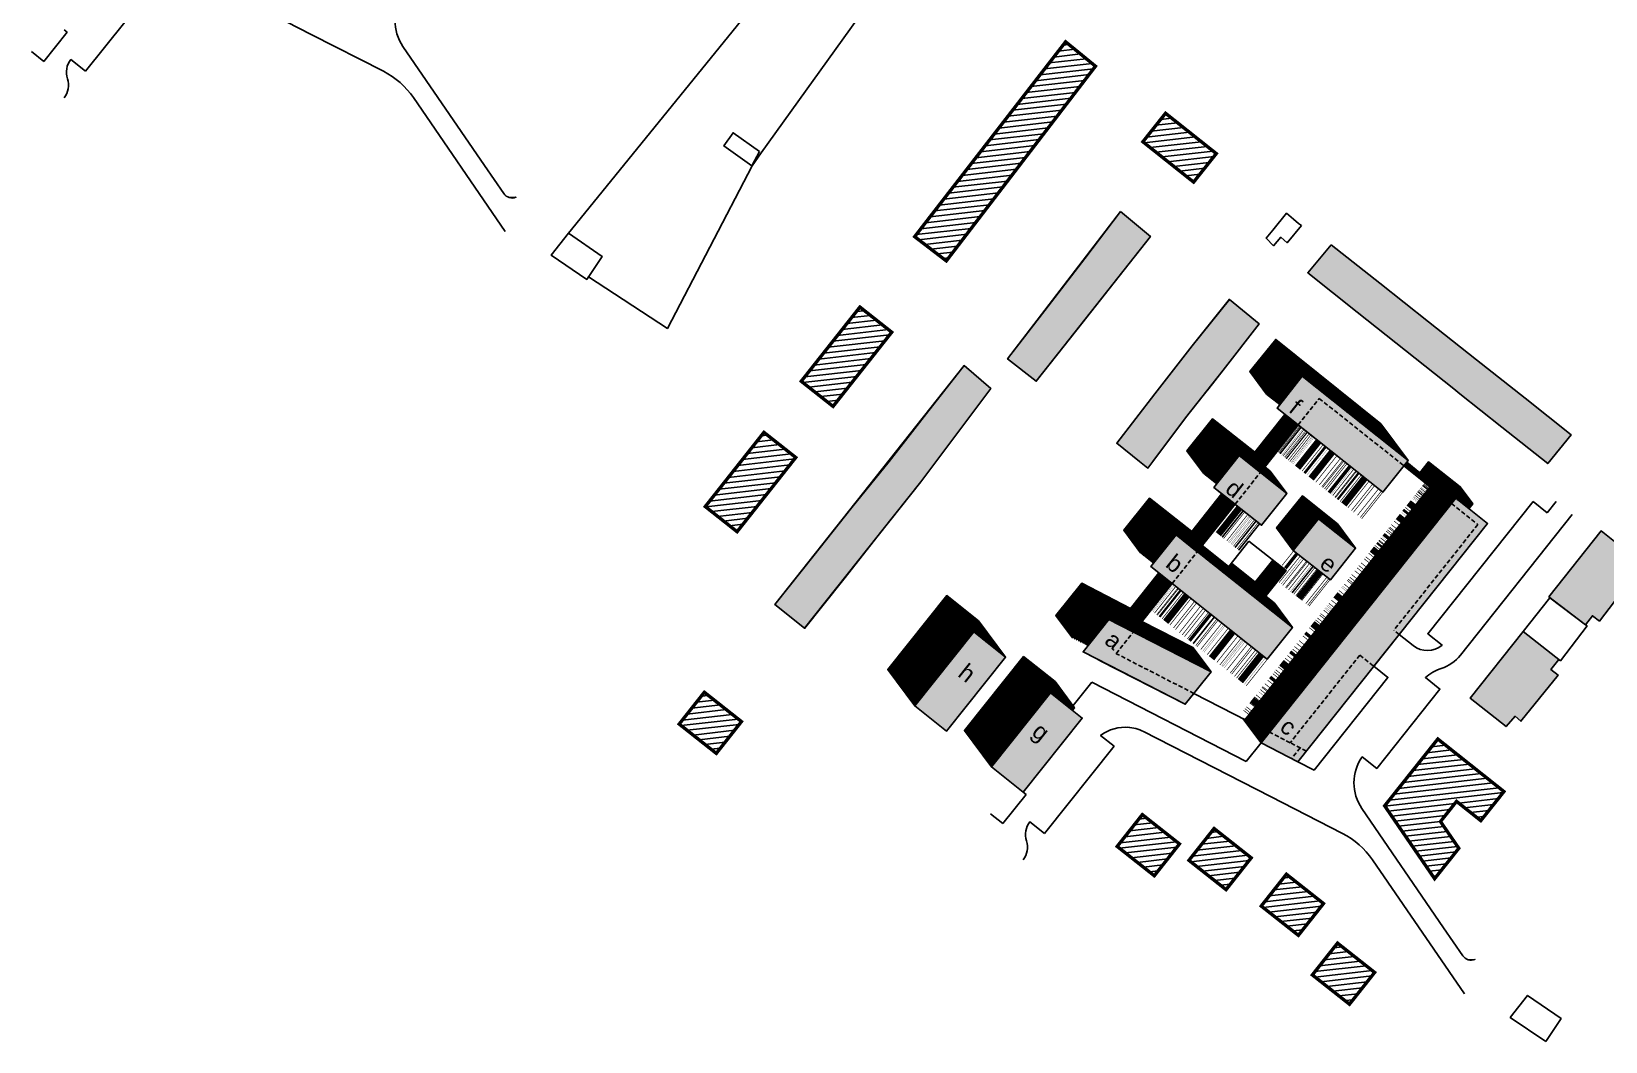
# Model space of a CAD drawing. Header units: metres. Extents: x -664657 to -643449, y -1076720 to -1062383.
# Drawn here: x -662427.5 to -661961.7, y -1067645.9 to -1067346.8 of the extents above; entities that cross this region are included whole.
import ezdxf

# ---------------------------------------------------------------- set-up
doc = ezdxf.new("R2010")
doc.units = ezdxf.units.M
doc.header["$LTSCALE"] = 0.1
doc.linetypes.add('DASHED', pattern=[19.05, 12.7, -6.35])
doc.layers.get('0').update_dxf_attribs({"color": 8, "lineweight": 9})
for name, color, linetype in [('AA_THER_katastr', 7, 'Continuous'), ('AA_THER_popis', 6, 'Continuous'), ('AA_THER_srafy', 52, 'Continuous'), ('AA_THER_SRAFY KATASTR', 14, 'Continuous'), ('AA_THER_ZELEŇ', 53, 'Continuous'), ('AA_THER_čárkovaná', 5, 'DASHED'), ('Vlastníci', 20, 'Continuous')]:
    doc.layers.add(name, color=color, linetype=linetype)
doc.layers.add('FLOATING-WINDOWS', color=2, linetype='Continuous', plot=False)
doc.styles.get("Standard").update_dxf_attribs({"font": 'arial.ttf', "width": 0.8})
pattern_1 = [(6.5127, (-662069.6831, -1067472.739), (-0.180059, 1.577256), [])]
pattern_2 = [(126.512676, (-656030.25998, -1069498.58042), (-0.255182765, -0.188912696), [])]

msp = doc.modelspace()

# ---------------------------------------------------------------- hatches: boundary and pattern name
at = {"layer": 'AA_THER_srafy', "linetype": 'ByBlock', "lineweight": 9}
h = msp.add_hatch(dxfattribs=at)
h.set_pattern_fill('ANSI31', color=250, scale=0.1, angle=120, style=0)
h.set_pattern_definition(pattern_2)
h.paths.add_polyline_path([(-662051.404, -1067448.945), (-662020.094, -1067473.839), (-662028.117, -1067463.04), (-662059.269, -1067438.035), (-662066.895, -1067447.54), (-662061.958, -1067454.185), (-662058.044, -1067457.297)])
h.paths.add_polyline_path([(-662000.932, -1067486.695), (-662004.635, -1067481.711), (-662014.028, -1067474.243), (-662016.597, -1067477.475), (-662020.511, -1067474.363), (-662021.339, -1067475.405), (-662013.51, -1067481.629), (-662007.25, -1067486.607), (-662006.005, -1067485.041), (-662002.091, -1067488.153)])
h.paths.add_polyline_path([(-662007.25, -1067486.607), (-662013.51, -1067481.629), (-662068.342, -1067550.593), (-662067.739, -1067550.903), (-662061.081, -1067554.312)])
h.paths.add_polyline_path([(-662061.081, -1067554.312), (-662067.739, -1067550.903), (-662069.009, -1067550.252), (-662063.62, -1067557.506)])
h.paths.add_polyline_path([(-662108.66, -1067520.958), (-662101.397, -1067524.678), (-662089.951, -1067510.282), (-662093.865, -1067507.17), (-662102.197, -1067517.65), (-662116.673, -1067510.236), (-662124.3, -1067519.74), (-662119.363, -1067526.386), (-662114.823, -1067528.71)])
h.paths.add_polyline_path([(-662088.745, -1067495.91), (-662082.483, -1067500.889), (-662075.015, -1067491.496), (-662071.281, -1067486.799), (-662075.194, -1067483.688), (-662084.128, -1067494.924), (-662096.609, -1067485), (-662104.235, -1067494.505), (-662099.298, -1067501.15), (-662095.385, -1067504.261)])
h.paths.add_polyline_path([(-662070.074, -1067472.428), (-662063.813, -1067477.406), (-662052.61, -1067463.317), (-662056.524, -1067460.205), (-662065.457, -1067471.441), (-662077.939, -1067461.518), (-662085.565, -1067471.022), (-662080.628, -1067477.667), (-662076.714, -1067480.779)])
h.paths.add_polyline_path([(-662060.922, -1067476.985), (-662062.487, -1067475.74), (-662063.813, -1067477.406), (-662055.985, -1067483.63)])
h.paths.add_polyline_path([(-662041.001, -1067492.586), (-662051.371, -1067484.341), (-662058.997, -1067493.846), (-662054.06, -1067500.491), (-662046.592, -1067491.098), (-662035.634, -1067499.811)], flags=17)
h.paths.add_polyline_path([(-662073.215, -1067505.3), (-662081.042, -1067499.077), (-662082.483, -1067500.889), (-662074.655, -1067507.112)])
h.paths.add_polyline_path([(-662056.197, -1067506.457), (-662060.111, -1067503.345), (-662065.311, -1067509.885), (-662072.387, -1067504.259), (-662074.655, -1067507.112), (-662063.666, -1067515.85)])
h.paths.add_polyline_path([(-662059.672, -1067516.068), (-662062.225, -1067514.038), (-662063.666, -1067515.85), (-662054.304, -1067523.293)], flags=17)
h.paths.add_polyline_path([(-662078.397, -1067536.456), (-662083.765, -1067529.231), (-662098.868, -1067521.497), (-662101.397, -1067524.678)])
at = {"layer": 'AA_THER_srafy', "lineweight": 9}
h = msp.add_hatch(color=254, dxfattribs=at)
h.dxf.hatch_style = 1
h.paths.add_polyline_path([(-662020.094, -1067473.839), (-662051.404, -1067448.945), (-662058.872, -1067458.338), (-662027.563, -1067483.232)])
h.paths.add_polyline_path([(-662046.592, -1067491.098), (-662054.06, -1067500.491), (-662043.102, -1067509.204), (-662035.634, -1067499.811)], flags=17)
h.paths.add_polyline_path([(-662077.543, -1067481.821), (-662063.453, -1067493.023), (-662055.985, -1067483.63), (-662070.074, -1067472.428)])
h.paths.add_polyline_path([(-662063.62, -1067557.506), (-662006.005, -1067485.041), (-661996.612, -1067492.509), (-662052.725, -1067563.085)])
h = msp.add_hatch(color=254, dxfattribs=at)
h.dxf.hatch_style = 1
h.paths.add_polyline_path([(-662104.223, -1067536.712), (-662086.015, -1067546.037), (-662078.397, -1067536.456), (-662108.66, -1067520.958), (-662116.277, -1067530.539), (-662105.477, -1067536.07)])
h.paths.add_polyline_path([(-662088.745, -1067495.91), (-662054.304, -1067523.293), (-662061.772, -1067532.686), (-662096.213, -1067505.303)])
at = {"layer": 'AA_THER_srafy', "linetype": 'ByBlock', "lineweight": 9}
h = msp.add_hatch(dxfattribs=at)
h.set_pattern_fill('ANSI31', color=250, scale=0.1, angle=120, style=0)
h.set_pattern_definition(pattern_2)
h.paths.add_polyline_path([(-662148.627, -1067524.629), (-662139.234, -1067532.097), (-662147.257, -1067521.298), (-662156.607, -1067513.864), (-662174.075, -1067535.747), (-662166.053, -1067546.546)])
at = {"layer": 'AA_THER_srafy', "lineweight": 9}
h = msp.add_hatch(color=254, dxfattribs=at)
h.dxf.hatch_style = 1
h.paths.add_polyline_path([(-662143.353, -1067564.593), (-662133.96, -1067572.062), (-662116.535, -1067550.145), (-662125.928, -1067542.677)])
h.paths.add_polyline_path([(-662139.234, -1067532.097), (-662148.627, -1067524.629), (-662166.053, -1067546.546), (-662156.66, -1067554.014)])
at = {"layer": 'AA_THER_srafy', "linetype": 'ByBlock', "lineweight": 9}
h = msp.add_hatch(dxfattribs=at)
h.set_pattern_fill('ANSI31', color=250, scale=0.1, angle=120, style=0)
h.set_pattern_definition(pattern_2)
h.paths.add_polyline_path([(-662125.928, -1067542.677), (-662119.446, -1067547.83), (-662118.83, -1067547.055), (-662124.557, -1067539.346), (-662133.907, -1067531.912), (-662151.376, -1067553.795), (-662143.353, -1067564.593)])
at = {"layer": 'AA_THER_SRAFY KATASTR', "linetype": 'DASHED'}
h = msp.add_hatch(dxfattribs=at)
h.set_pattern_fill('ANSI31', color=1, scale=0.5, style=0)
h.set_pattern_definition(pattern_1)
h.paths.add_polyline_path([(-662182.322, -1067428.441), (-662172.906, -1067435.881), (-662190.265, -1067457.85), (-662199.681, -1067450.411)])
h.paths.add_polyline_path([(-662121.445, -1067349.906), (-662112.611, -1067357.129), (-662156.746, -1067414.774), (-662166.115, -1067407.601)])
h.paths.add_polyline_path([(-662210.726, -1067465.54), (-662201.31, -1067472.98), (-662218.67, -1067494.95), (-662228.085, -1067487.51)])
h = msp.add_hatch(dxfattribs=at)
h.set_pattern_fill('ANSI31', color=1, scale=0.5, style=0)
h.set_pattern_definition([(6.512676, (-657783.132, -1070880.1407), (-0.18005906, 1.57725552), [])])
h.paths.add_polyline_path([(-662027.027, -1067576.119), (-662012.241, -1067597.693), (-662005.079, -1067588.685), (-662010.502, -1067580.773), (-662005.75, -1067574.796), (-661998.573, -1067580.502), (-661991.727, -1067571.892), (-662011.296, -1067556.333)])
h.paths.add_polyline_path([(-662076.857, -1067383.004), (-662091.873, -1067371.065), (-662098.579, -1067379.499), (-662083.563, -1067391.438)])
at = {"layer": 'AA_THER_SRAFY KATASTR'}
h = msp.add_hatch(color=252, dxfattribs=at)
h.paths.add_polyline_path([(-662105.173, -1067400.159), (-662096.361, -1067407.534), (-662130.111, -1067450.404), (-662138.611, -1067443.779)])
h.paths.add_polyline_path([(-662072.986, -1067426.159), (-662064.173, -1067433.387), (-662074.861, -1067447.137), (-662085.923, -1067461.284), (-662095.611, -1067474.146), (-662097.077, -1067476.096), (-662099.548, -1067474.146), (-662106.335, -1067468.75), (-662095.048, -1067454.159), (-662083.986, -1067439.909)])
h.paths.add_polyline_path([(-662151.486, -1067445.762), (-662143.611, -1067452.512), (-662164.298, -1067480.17), (-662198.736, -1067523.521), (-662207.486, -1067516.521)])
h.paths.add_polyline_path([(-662049.798, -1067418.284), (-661979.611, -1067474.159), (-661978.736, -1067474.784), (-661971.798, -1067466.284), (-661985.486, -1067455.409), (-661999.861, -1067444.034), (-662014.048, -1067432.784), (-662028.486, -1067421.409), (-662042.861, -1067410.034)])
h = msp.add_hatch(color=252, dxfattribs=at)
h.paths.add_polyline_path([(-662001.686, -1067544.247), (-661991.066, -1067552.671), (-661988.409, -1067549.605), (-661986.722, -1067551.066), (-661975.709, -1067537.398), (-661977.799, -1067535.713), (-661975.499, -1067532.779), (-661986.037, -1067524.518)])
h.paths.add_polyline_path([(-661978.47, -1067514.262), (-661978.121, -1067514.539), (-661967.555, -1067522.532), (-661965.516, -1067519.861), (-661963.478, -1067521.417), (-661953.023, -1067507.725), (-661955.119, -1067506.063), (-661952.639, -1067502.936), (-661962.98, -1067494.734)])
at = {"layer": 'AA_THER_SRAFY KATASTR', "linetype": 'DASHED'}
h = msp.add_hatch(dxfattribs=at)
h.set_pattern_fill('ANSI31', color=1, scale=0.5, style=0)
h.set_pattern_definition(pattern_1)
h.paths.add_polyline_path([(-662228.364, -1067542.493), (-662217.379, -1067551.173), (-662224.819, -1067560.588), (-662235.803, -1067551.908)])
h = msp.add_hatch(dxfattribs=at)
h.set_pattern_fill('ANSI31', color=1, scale=0.5, style=0)
h.set_pattern_definition(pattern_1)
h.paths.add_polyline_path([(-662056.108, -1067596.367), (-662045.124, -1067605.047), (-662052.563, -1067614.463), (-662063.548, -1067605.783)])
h.paths.add_polyline_path([(-662040.979, -1067616.763), (-662029.994, -1067625.443), (-662037.434, -1067634.858), (-662048.419, -1067626.178)])
h.paths.add_polyline_path([(-662077.506, -1067582.836), (-662066.521, -1067591.516), (-662073.961, -1067600.931), (-662084.946, -1067592.252)])
h.paths.add_polyline_path([(-662098.742, -1067578.718), (-662087.757, -1067587.398), (-662095.197, -1067596.814), (-662106.181, -1067588.134)])

# ---------------------------------------------------------------- linework, layer by layer
for q in [(-662099.548, -1067474.146), (-662095.611, -1067474.146)]:
    msp.add_line((-662097.077, -1067476.096), q)
at = {"layer": 'AA_THER_katastr', "color": 1}
for p in [(-662099.548, -1067474.146), (-662095.611, -1067474.146)]:
    msp.add_line(p, (-662097.077, -1067476.096), dxfattribs=at)
at = {"layer": 'AA_THER_katastr'}
for p, q in [((-661962.98, -1067494.734), (-661952.639, -1067502.936)), ((-661953.023, -1067507.725), (-661963.478, -1067521.417)), ((-661986.037, -1067524.518), (-661978.121, -1067514.539)), ((-661978.121, -1067514.539), (-661978.47, -1067514.262)), ((-661967.555, -1067522.532), (-661978.121, -1067514.539)), ((-661967.137, -1067522.852), (-661975.01, -1067533.162)), ((-661965.516, -1067519.861), (-661967.555, -1067522.532)), ((-661967.555, -1067522.532), (-661967.137, -1067522.852)), ((-661963.478, -1067521.417), (-661965.516, -1067519.861)), ((-662001.686, -1067544.247), (-661986.037, -1067524.518)), ((-661975.01, -1067533.162), (-661986.037, -1067524.518)), ((-661977.799, -1067535.713), (-661975.499, -1067532.779)), ((-661986.722, -1067551.066), (-661975.709, -1067537.398)), ((-661975.709, -1067537.398), (-661977.799, -1067535.713)), ((-662001.686, -1067544.247), (-661991.066, -1067552.671)), ((-661991.066, -1067552.671), (-661988.409, -1067549.605)), ((-661988.409, -1067549.605), (-661986.722, -1067551.066))]:
    msp.add_line(p, q, dxfattribs=at)
for points in [[(-662105.173, -1067400.159), (-662096.361, -1067407.534), (-662130.111, -1067450.404), (-662138.611, -1067443.779)], [(-662072.986, -1067426.159), (-662064.173, -1067433.387), (-662074.861, -1067447.137), (-662085.923, -1067461.284), (-662095.611, -1067474.146), (-662097.077, -1067476.096), (-662099.548, -1067474.146), (-662106.335, -1067468.75), (-662095.048, -1067454.159), (-662083.986, -1067439.909)], [(-662151.486, -1067445.762), (-662143.611, -1067452.512), (-662164.298, -1067480.17), (-662198.736, -1067523.521), (-662207.486, -1067516.521), (-662151.486, -1067445.762)]]:
    msp.add_lwpolyline(points, close=True, dxfattribs=at)
msp.add_lwpolyline([(-661962.98, -1067494.734), (-661978.47, -1067514.262)], dxfattribs=at)
at = {"layer": 'AA_THER_SRAFY KATASTR', "linetype": 'DASHED', "const_width": 0.5}
for points in [[(-662121.445, -1067349.906), (-662112.611, -1067357.129), (-662156.746, -1067414.774), (-662166.115, -1067407.601)], [(-662091.873, -1067371.065), (-662076.857, -1067383.004), (-662083.563, -1067391.438), (-662098.579, -1067379.499)], [(-662182.322, -1067428.441), (-662172.906, -1067435.881), (-662190.265, -1067457.85), (-662199.681, -1067450.411), (-662182.322, -1067428.441)], [(-662210.726, -1067465.54), (-662201.31, -1067472.98), (-662218.67, -1067494.95), (-662228.085, -1067487.51), (-662210.726, -1067465.54)], [(-662228.364, -1067542.493), (-662217.379, -1067551.173), (-662224.819, -1067560.588), (-662235.803, -1067551.908)], [(-662027.027, -1067576.119), (-662012.241, -1067597.693), (-662005.079, -1067588.685), (-662010.502, -1067580.773), (-662005.75, -1067574.796), (-661998.573, -1067580.502), (-661991.727, -1067571.892), (-662011.296, -1067556.333)], [(-662098.742, -1067578.718), (-662087.757, -1067587.398), (-662095.197, -1067596.814), (-662106.181, -1067588.134)], [(-662077.506, -1067582.836), (-662066.521, -1067591.516), (-662073.961, -1067600.931), (-662084.946, -1067592.252)], [(-662056.108, -1067596.367), (-662045.124, -1067605.047), (-662052.563, -1067614.463), (-662063.548, -1067605.783)], [(-662040.979, -1067616.763), (-662029.994, -1067625.443), (-662037.434, -1067634.858), (-662048.419, -1067626.178)]]:
    msp.add_lwpolyline(points, close=True, dxfattribs=at)
at = {"layer": 'AA_THER_SRAFY KATASTR'}
for points, const_width in [([(-662112.227, -1067532.613), (-662116.277, -1067530.539), (-662108.66, -1067520.958), (-662101.397, -1067524.678), (-662089.951, -1067510.282), (-662096.213, -1067505.303), (-662088.745, -1067495.91), (-662082.483, -1067500.889), (-662075.015, -1067491.496), (-662075.015, -1067491.496), (-662071.281, -1067486.799), (-662077.543, -1067481.821), (-662070.074, -1067472.428), (-662063.813, -1067477.406), (-662052.61, -1067463.317), (-662058.872, -1067458.338), (-662051.404, -1067448.945), (-662020.094, -1067473.839), (-662021.339, -1067475.405), (-662007.25, -1067486.607), (-662006.005, -1067485.041), (-661996.612, -1067492.509), (-662052.725, -1067563.085), (-662063.62, -1067557.506), (-662061.081, -1067554.312), (-662067.739, -1067550.903), (-662083.476, -1067542.843), (-662086.015, -1067546.037), (-662110.993, -1067533.245)], 0.3), ([(-662020.094, -1067473.839), (-662051.404, -1067448.945), (-662058.872, -1067458.338), (-662027.563, -1067483.232)], 0.2), ([(-662077.543, -1067481.821), (-662063.453, -1067493.023), (-662055.985, -1067483.63), (-662070.074, -1067472.428)], 0.2), ([(-662046.592, -1067491.098), (-662054.06, -1067500.491), (-662043.102, -1067509.204), (-662035.634, -1067499.811)], 0.2), ([(-662104.223, -1067536.712), (-662086.015, -1067546.037), (-662078.397, -1067536.456), (-662108.66, -1067520.958), (-662116.277, -1067530.539), (-662105.477, -1067536.07)], 0.2), ([(-662148.627, -1067524.629), (-662139.234, -1067532.097), (-662156.66, -1067554.014), (-662166.053, -1067546.546)], 0.3), ([(-662143.353, -1067564.593), (-662133.96, -1067572.062), (-662116.535, -1067550.145), (-662125.928, -1067542.677)], 0.3)]:
    msp.add_lwpolyline(points, close=True, dxfattribs=dict(at, const_width=const_width))
at = {"layer": 'AA_THER_SRAFY KATASTR', "const_width": 0.2}
for points in [[(-662063.62, -1067557.506), (-662006.005, -1067485.041), (-661996.612, -1067492.509), (-662052.725, -1067563.085), (-662063.62, -1067557.506)], [(-662088.745, -1067495.91), (-662054.304, -1067523.293), (-662061.772, -1067532.686), (-662096.213, -1067505.303), (-662088.745, -1067495.91)]]:
    msp.add_lwpolyline(points, dxfattribs=at)
at = {"layer": 'AA_THER_ZELEŇ'}
for p, q in [((-662067.187, -1067497.719), (-662074.655, -1067507.112)), ((-662056.197, -1067506.457), (-662067.187, -1067497.719)), ((-662056.197, -1067506.457), (-662063.666, -1067515.85))]:
    msp.add_line(p, q, dxfattribs=at)
for points, const_width in [([(-662063.813, -1067477.406), (-662052.61, -1067463.317)], 0.35), ([(-662052.314, -1067463.562), (-662058.565, -1067471.424)], 0.1), ([(-662052.092, -1067463.729), (-662058.348, -1067471.597)], 0.2), ([(-662051.751, -1067464), (-662058.007, -1067471.868)], 0.5), ([(-662051.188, -1067464.448), (-662057.444, -1067472.316)], 0.08), ([(-662050.881, -1067464.692), (-662057.137, -1067472.56)], 0.2), ([(-662050.523, -1067464.977), (-662056.778, -1067472.845)], 0.08), ([(-662050.284, -1067465.166), (-662056.54, -1067473.034)], 0.2), ([(-662049.901, -1067465.471), (-662056.157, -1067473.339)], 0.4), ([(-662049.328, -1067465.927), (-662055.583, -1067473.795)], 0.2), ([(-662048.846, -1067466.31), (-662055.101, -1067474.178)], 0.2), ([(-662048.443, -1067466.63), (-662054.699, -1067474.498)], 0.1), ([(-662048.177, -1067466.842), (-662054.432, -1067474.71)], 0.05), ([(-662047.903, -1067467.06), (-662054.159, -1067474.928)], 0.05), ([(-662046.543, -1067468.141), (-662052.799, -1067476.009)], 2), ([(-662045.231, -1067469.184), (-662051.487, -1067477.052)], 0.2), ([(-662044.494, -1067469.77), (-662050.75, -1067477.638)], 0.8), ([(-662043.787, -1067470.333), (-662050.042, -1067478.201)], 0.06), ([(-662042.523, -1067471.337), (-662048.779, -1067479.205)], 2), ([(-662041.144, -1067472.434), (-662047.399, -1067480.302)], 0.2), ([(-662040.108, -1067473.257), (-662046.364, -1067481.125)], 0.2), ([(-662039.397, -1067473.823), (-662045.652, -1067481.691)], 0.2), ([(-662039.117, -1067474.045), (-662045.373, -1067481.913)], 0.2), ([(-662038.585, -1067474.468), (-662044.841, -1067482.336)], 0.2), ([(-662038.177, -1067474.793), (-662044.433, -1067482.661)], 0.2), ([(-662037.247, -1067475.532), (-662043.503, -1067483.4)], 1), ([(-662036.841, -1067475.855), (-662043.097, -1067483.723)], 0.05), ([(-662036.568, -1067476.072), (-662042.824, -1067483.94)], 0.05), ([(-662036.162, -1067476.395), (-662042.418, -1067484.263)], 0.2), ([(-662036.162, -1067476.395), (-662042.418, -1067484.263)], 0.2), ([(-662036.146, -1067476.407), (-662042.402, -1067484.275)], 0.2), ([(-662035.531, -1067476.897), (-662041.786, -1067484.765)], 0.2), ([(-662035.335, -1067477.053), (-662041.59, -1067484.921)], 0.2), ([(-662034.887, -1067477.409), (-662041.143, -1067485.277)], 0.2), ([(-662034.831, -1067477.453), (-662041.087, -1067485.321)], 0.2), ([(-662034.775, -1067477.498), (-662041.031, -1067485.366)], 0.2), ([(-662034.719, -1067477.542), (-662040.975, -1067485.41)], 0.2), ([(-662034.635, -1067477.609), (-662040.891, -1067485.477)], 0.2), ([(-662034.607, -1067477.631), (-662040.863, -1067485.499)], 0.2), ([(-662034.523, -1067477.698), (-662040.779, -1067485.566)], 0.2), ([(-662021.339, -1067475.405), (-662007.25, -1067486.607)], 0.35), ([(-662033.947, -1067478.156), (-662040.203, -1067486.024)], 0.2), ([(-662032.856, -1067479.023), (-662039.111, -1067486.891)], 2), ([(-662032.48, -1067479.322), (-662038.736, -1067487.19)], 0.2), ([(-662031.641, -1067479.99), (-662037.896, -1067487.858)], 0.2), ([(-662030.577, -1067480.835), (-662036.833, -1067488.703)], 0.2), ([(-662029.989, -1067481.303), (-662036.245, -1067489.171)], 0.2), ([(-662028.814, -1067482.237), (-662035.07, -1067490.105)], 0.2), ([(-662008.614, -1067488.335), (-662016.482, -1067482.079)], 0.2), ([(-662008.37, -1067488.028), (-662016.238, -1067481.772)], 0.08), ([(-662007.923, -1067487.465), (-662015.791, -1067481.209)], 0.5), ([(-662007.651, -1067487.124), (-662015.519, -1067480.868)], 0.2), ([(-662007.484, -1067486.902), (-662015.346, -1067480.651)], 0.1), ([(-662007.25, -1067486.607), (-662015.112, -1067480.356)], 0.2), ([(-662082.483, -1067500.889), (-662071.281, -1067486.799)], 0.35), ([(-662069.982, -1067487.832), (-662076.237, -1067495.7)], 2), ([(-662027.985, -1067482.896), (-662034.241, -1067490.764)], 0.2), ([(-662027.563, -1067483.232), (-662033.818, -1067491.1)], 0.2), ([(-662012.063, -1067492.672), (-662019.931, -1067486.417)], 2), ([(-662010.982, -1067491.313), (-662018.85, -1067485.057)], 0.05), ([(-662010.765, -1067491.039), (-662018.633, -1067484.784)], 0.05), ([(-662010.553, -1067490.773), (-662018.421, -1067484.517)], 0.1), ([(-662010.233, -1067490.37), (-662018.101, -1067484.115)], 0.2), ([(-662009.849, -1067489.888), (-662017.717, -1067483.632)], 0.2), ([(-662009.394, -1067489.315), (-662017.262, -1067483.059)], 0.4), ([(-662009.089, -1067488.931), (-662016.957, -1067482.676)], 0.2), ([(-662008.899, -1067488.693), (-662016.767, -1067482.438)], 0.08), ([(-662069.4, -1067488.295), (-662075.656, -1067496.163)], 0.2), ([(-662068.859, -1067488.725), (-662075.115, -1067496.593)], 0.5), ([(-662068.416, -1067489.077), (-662074.672, -1067496.945)], 0.2), ([(-662067.497, -1067489.808), (-662073.753, -1067497.676)], 0.2), ([(-662067.022, -1067490.185), (-662073.278, -1067498.053)], 0.08), ([(-662066.72, -1067490.426), (-662072.975, -1067498.294)], 0.08), ([(-662066.288, -1067490.769), (-662072.544, -1067498.637)], 0.08), ([(-662065.986, -1067491.009), (-662072.241, -1067498.877)], 0.08), ([(-662065.504, -1067491.392), (-662071.76, -1067499.26)], 0.2), ([(-662065.047, -1067491.756), (-662071.302, -1067499.624)], 0.5), ([(-662015.26, -1067496.693), (-662023.128, -1067490.437)], 2), ([(-662015.26, -1067496.693), (-662023.128, -1067490.437)], 0.2), ([(-662014.255, -1067495.429), (-662022.123, -1067489.174)], 0.06), ([(-662013.693, -1067494.722), (-662021.561, -1067488.466)], 0.8), ([(-662013.106, -1067493.985), (-662020.974, -1067487.729)], 0.2), ([(-662064.447, -1067492.233), (-662070.702, -1067500.101)], 0.2), ([(-662064.021, -1067492.571), (-662070.277, -1067500.439)], 0.5), ([(-662019.454, -1067501.969), (-662027.322, -1067495.713)], 1), ([(-662019.777, -1067502.375), (-662027.645, -1067496.119)], 0.05), ([(-662018.715, -1067501.039), (-662026.583, -1067494.783)], 0.2), ([(-662018.39, -1067500.631), (-662026.258, -1067494.375)], 0.2), ([(-662017.968, -1067500.099), (-662025.836, -1067493.843)], 0.2), ([(-662017.745, -1067499.819), (-662025.613, -1067493.563)], 0.2), ([(-662017.18, -1067499.108), (-662025.048, -1067492.852)], 0.2), ([(-662016.356, -1067498.072), (-662024.224, -1067491.817)], 0.2), ([(-662053.923, -1067500.6), (-662057.408, -1067504.983)], 0.2), ([(-662052.916, -1067501.401), (-662056.401, -1067505.784)], 1), ([(-662022.946, -1067506.36), (-662030.814, -1067500.104)], 2), ([(-662023.244, -1067506.736), (-662031.112, -1067500.48)], 0.2), ([(-662022.078, -1067505.269), (-662029.946, -1067499.013)], 0.2), ([(-662021.62, -1067504.693), (-662029.488, -1067498.437)], 0.2), ([(-662021.553, -1067504.609), (-662029.421, -1067498.353)], 0.2), ([(-662021.531, -1067504.581), (-662029.399, -1067498.325)], 0.2), ([(-662021.464, -1067504.497), (-662029.332, -1067498.241)], 0.2), ([(-662021.42, -1067504.441), (-662029.288, -1067498.185)], 0.2), ([(-662021.375, -1067504.385), (-662029.243, -1067498.129)], 0.2), ([(-662021.331, -1067504.329), (-662029.199, -1067498.073)], 0.2), ([(-662020.975, -1067503.881), (-662028.843, -1067497.626)], 0.2), ([(-662020.819, -1067503.685), (-662028.687, -1067497.43)], 0.2), ([(-662020.33, -1067503.07), (-662028.198, -1067496.814)], 0.2), ([(-662020.317, -1067503.054), (-662028.185, -1067496.798)], 0.2), ([(-662020.317, -1067503.054), (-662028.185, -1067496.798)], 0.2), ([(-662019.994, -1067502.648), (-662027.862, -1067496.392)], 0.05), ([(-662051.992, -1067502.135), (-662058.248, -1067510.003)], 0.2), ([(-662051.404, -1067502.603), (-662057.659, -1067510.471)], 0.1), ([(-662050.95, -1067502.964), (-662057.206, -1067510.832)], 0.2), ([(-662050.11, -1067503.631), (-662056.366, -1067511.499)], 0.2), ([(-662049.865, -1067503.826), (-662056.121, -1067511.694)], 0.2), ([(-662049.232, -1067504.33), (-662055.488, -1067512.198)], 0.2), ([(-662048.606, -1067504.827), (-662054.862, -1067512.695)], 0.1), ([(-662048.159, -1067505.183), (-662054.415, -1067513.051)], 0.5), ([(-662047.665, -1067505.576), (-662053.921, -1067513.444)], 0.2), ([(-662027.339, -1067511.885), (-662035.207, -1067505.63)], 0.2), ([(-662026.818, -1067511.231), (-662034.686, -1067504.975)], 0.2), ([(-662026.159, -1067510.402), (-662034.027, -1067504.146)], 0.2), ([(-662025.225, -1067509.227), (-662033.093, -1067502.971)], 0.2), ([(-662024.757, -1067508.639), (-662032.625, -1067502.383)], 0.2), ([(-662023.912, -1067507.575), (-662031.78, -1067501.32)], 0.2), ([(-662101.397, -1067524.678), (-662089.951, -1067510.282)], 0.35), ([(-662046.182, -1067506.755), (-662052.437, -1067514.623)], 2), ([(-662047.077, -1067506.043), (-662053.333, -1067513.911)], 0.2), ([(-662045.286, -1067507.467), (-662051.542, -1067515.335)], 0.2), ([(-662044.111, -1067508.401), (-662050.366, -1067516.269)], 0.2), ([(-662043.551, -1067508.846), (-662049.807, -1067516.714)], 0.2), ([(-662043.551, -1067508.846), (-662049.807, -1067516.714)], 0.2), ([(-662043.184, -1067509.139), (-662049.439, -1067517.007)], 0.2), ([(-662030.298, -1067515.607), (-662038.166, -1067509.352)], 0.2), ([(-662030, -1067515.233), (-662037.868, -1067508.977)], 0.2), ([(-662029.533, -1067514.645), (-662037.401, -1067508.389)], 0.2), ([(-662028.932, -1067513.889), (-662036.8, -1067507.634)], 0.2), ([(-662028.029, -1067512.753), (-662035.897, -1067506.497)], 0.2), ([(-662089.539, -1067510.609), (-662095.795, -1067518.477)], 0.05), ([(-662089.266, -1067510.826), (-662095.522, -1067518.694)], 0.05), ([(-662088.86, -1067511.149), (-662095.116, -1067519.017)], 0.2), ([(-662088.86, -1067511.149), (-662095.116, -1067519.017)], 0.2), ([(-662088.844, -1067511.162), (-662095.1, -1067519.03)], 0.2), ([(-662088.229, -1067511.651), (-662094.484, -1067519.519)], 0.2), ([(-662088.033, -1067511.807), (-662094.288, -1067519.675)], 0.2), ([(-662087.585, -1067512.163), (-662093.841, -1067520.031)], 0.2), ([(-662087.529, -1067512.207), (-662093.785, -1067520.075)], 0.2), ([(-662087.473, -1067512.252), (-662093.729, -1067520.12)], 0.2), ([(-662087.417, -1067512.296), (-662093.673, -1067520.164)], 0.2), ([(-662087.333, -1067512.363), (-662093.589, -1067520.231)], 0.2), ([(-662087.305, -1067512.385), (-662093.561, -1067520.253)], 0.2), ([(-662087.221, -1067512.452), (-662093.477, -1067520.32)], 0.2), ([(-662086.645, -1067512.91), (-662092.901, -1067520.778)], 0.2), ([(-662085.554, -1067513.778), (-662091.81, -1067521.646)], 2), ([(-662085.178, -1067514.076), (-662091.434, -1067521.944)], 0.2), ([(-662084.339, -1067514.744), (-662090.594, -1067522.612)], 0.2), ([(-662033.716, -1067519.906), (-662041.584, -1067513.65)], 2), ([(-662034.178, -1067520.488), (-662042.046, -1067514.232)], 0.2), ([(-662032.688, -1067518.613), (-662040.556, -1067512.357)], 0.2), ([(-662031.943, -1067517.676), (-662039.811, -1067511.42)], 0.08), ([(-662031.645, -1067517.301), (-662039.513, -1067511.046)], 0.08), ([(-662031.166, -1067516.699), (-662039.034, -1067510.443)], 0.2), ([(-662083.275, -1067515.589), (-662089.531, -1067523.457)], 0.2), ([(-662082.687, -1067516.057), (-662088.943, -1067523.925)], 0.2), ([(-662081.512, -1067516.991), (-662087.768, -1067524.859)], 0.2), ([(-662080.683, -1067517.65), (-662086.939, -1067525.518)], 0.2), ([(-662080.029, -1067518.171), (-662086.284, -1067526.039)], 0.2), ([(-662079.161, -1067518.861), (-662085.417, -1067526.728)], 0.2), ([(-662078.519, -1067519.371), (-662084.775, -1067527.239)], 1), ([(-662038.455, -1067525.867), (-662046.323, -1067519.611)], 0.2), ([(-662038.117, -1067525.441), (-662045.985, -1067519.186)], 0.2), ([(-662037.276, -1067524.384), (-662045.144, -1067518.128)], 0.2), ([(-662036.893, -1067523.902), (-662044.761, -1067517.646)], 0.08), ([(-662036.652, -1067523.6), (-662044.52, -1067517.344)], 0.08), ([(-662036.31, -1067523.168), (-662044.178, -1067516.913)], 0.08), ([(-662036.069, -1067522.866), (-662043.937, -1067516.61)], 0.08), ([(-662035.691, -1067522.391), (-662043.559, -1067516.135)], 0.2), ([(-662034.961, -1067521.472), (-662042.829, -1067515.216)], 0.2), ([(-662077.439, -1067520.23), (-662083.694, -1067528.098)], 0.5), ([(-662076.682, -1067520.832), (-662082.937, -1067528.7)], 0.2), ([(-662076.307, -1067521.13), (-662082.562, -1067528.998)], 0.2), ([(-662075.215, -1067521.998), (-662081.471, -1067529.866)], 0.2), ([(-662074.613, -1067522.477), (-662080.869, -1067530.345)], 0.08), ([(-662074.238, -1067522.775), (-662080.494, -1067530.643)], 0.08), ([(-662073.301, -1067523.52), (-662079.557, -1067531.388)], 0.2), ([(-662072.008, -1067524.548), (-662078.264, -1067532.416)], 2), ([(-662041.454, -1067529.639), (-662049.322, -1067523.383)], 0.2), ([(-662040.508, -1067528.45), (-662048.376, -1067522.194)], 2), ([(-662039.61, -1067527.319), (-662047.478, -1067521.063)], 0.2), ([(-662039.118, -1067526.701), (-662046.986, -1067520.445)], 0.2), ([(-662071.426, -1067525.01), (-662077.682, -1067532.878)], 0.2), ([(-662070.442, -1067525.793), (-662076.698, -1067533.661)], 0.2), ([(-662069.523, -1067526.523), (-662075.779, -1067534.391)], 0.2), ([(-662069.048, -1067526.901), (-662075.304, -1067534.769)], 0.08), ([(-662068.746, -1067527.142), (-662075.001, -1067535.009)], 0.08), ([(-662068.314, -1067527.484), (-662074.57, -1067535.352)], 0.08), ([(-662067.53, -1067528.108), (-662073.786, -1067535.976)], 0.2), ([(-662066.473, -1067528.949), (-662072.728, -1067536.817)], 0.2), ([(-662045.87, -1067535.193), (-662053.738, -1067528.937)], 0.2), ([(-662045.158, -1067534.297), (-662053.026, -1067528.042)], 0.2), ([(-662044.49, -1067533.458), (-662052.358, -1067527.202)], 0.2), ([(-662043.378, -1067532.058), (-662051.246, -1067525.802)], 0.2), ([(-662042.666, -1067531.163), (-662050.534, -1067524.907)], 1), ([(-662066.047, -1067529.287), (-662072.303, -1067537.155)], 0.2), ([(-662065.214, -1067529.95), (-662071.469, -1067537.818)], 0.2), ([(-662064.595, -1067530.442), (-662070.851, -1067538.31)], 0.2), ([(-662063.465, -1067531.34), (-662069.72, -1067539.208)], 2), ([(-662062.288, -1067532.275), (-662068.544, -1067540.143)], 0.08), ([(-662061.74, -1067532.712), (-662067.995, -1067540.58)], 0.2), ([(-662049.66, -1067539.959), (-662057.528, -1067533.704)], 2), ([(-662049.081, -1067539.232), (-662056.949, -1067532.976)], 0.2), ([(-662048.629, -1067538.663), (-662056.497, -1067532.407)], 0.2), ([(-662047.984, -1067537.851), (-662055.852, -1067531.596)], 0.2), ([(-662047.119, -1067536.764), (-662054.987, -1067530.508)], 1), ([(-662046.452, -1067535.925), (-662054.32, -1067529.669)], 0.2), ([(-662053.064, -1067544.241), (-662060.932, -1067537.985)], 1), ([(-662052.263, -1067543.234), (-662060.131, -1067536.978)], 0.2), ([(-662051.818, -1067542.674), (-662059.686, -1067536.418)], 0.2), ([(-662051.373, -1067542.114), (-662059.241, -1067535.859)], 0.2), ([(-662050.661, -1067541.219), (-662058.529, -1067534.963)], 0.2), ([(-662050.305, -1067540.771), (-662058.173, -1067534.515)], 0.2), ([(-662083.476, -1067542.843), (-662061.081, -1067554.312)], 0.35), ([(-662056.49, -1067548.551), (-662064.358, -1067542.295)], 0.1), ([(-662055.993, -1067547.925), (-662063.861, -1067541.669)], 0.2), ([(-662055.489, -1067547.291), (-662063.357, -1067541.036)], 0.2), ([(-662055.294, -1067547.046), (-662063.162, -1067540.791)], 0.2), ([(-662054.627, -1067546.207), (-662062.495, -1067539.951)], 0.2), ([(-662053.798, -1067545.164), (-662061.666, -1067538.909)], 0.2), ([(-662060.51, -1067553.606), (-662068.377, -1067547.35)], 0.2), ([(-662060.51, -1067553.606), (-662068.377, -1067547.35)], 0.2), ([(-662060.065, -1067553.046), (-662067.932, -1067546.79)], 0.2), ([(-662058.418, -1067550.975), (-662066.286, -1067544.719)], 2), ([(-662059.13, -1067551.871), (-662066.998, -1067545.615)], 0.2), ([(-662057.706, -1067550.08), (-662065.574, -1067543.824)], 0.2), ([(-662057.239, -1067549.492), (-662065.107, -1067543.236)], 0.2), ([(-662060.898, -1067554.094), (-662068.766, -1067547.838)], 0.2)]:
    msp.add_lwpolyline(points, dxfattribs=dict(at, const_width=const_width))
at = {"layer": 'AA_THER_čárkovaná'}
for p, q in [((-662071.281, -1067486.799), (-662063.813, -1067477.406)), ((-662089.951, -1067510.282), (-662082.483, -1067500.889)), ((-662022.75, -1067525.385), (-662024.316, -1067524.14)), ((-662034.367, -1067531.479), (-662054.998, -1067557.427)), ((-662034.367, -1067531.479), (-662030.219, -1067534.778)), ((-662054.998, -1067557.427), (-662061.081, -1067554.312)), ((-662050.186, -1067559.892), (-662054.998, -1067557.427)), ((-662052.002, -1067558.962), (-662054.541, -1067562.155))]:
    msp.add_line(p, q, dxfattribs=at)
for points in [[(-662052.61, -1067463.317), (-662046.387, -1067455.49), (-662021.339, -1067475.405)], [(-662007.25, -1067486.607), (-661999.422, -1067492.83), (-662024.316, -1067524.14)], [(-662083.476, -1067542.843), (-662106.475, -1067531.065), (-662101.397, -1067524.678)]]:
    msp.add_lwpolyline(points, dxfattribs=at)
at = {"layer": 'FLOATING-WINDOWS', "color": 1}
for p, q in [((-662382.189, -1067328.487), (-662344.676, -1067347.698)), ((-662411.544, -1067358.616), (-662390.9, -1067332.809)), ((-662416.934, -1067347.076), (-662423.807, -1067355.721)), ((-662416.934, -1067347.076), (-662417.785, -1067346.399)), ((-662423.807, -1067355.721), (-662427.491, -1067352.792)), ((-661978.899, -1067489.328), (-661983.114, -1067485.977)), ((-661978.899, -1067489.328), (-661976.265, -1067486.015)), ((-662119.988, -1067547.399), (-662113.709, -1067539.549)), ((-662113.709, -1067539.549), (-662067.968, -1067562.974)), ((-662098.364, -1067554.149), (-662060.851, -1067573.36)), ((-662127.719, -1067584.278), (-662107.075, -1067558.471)), ((-662063.62, -1067557.506), (-662067.968, -1067562.974)), ((-662133.108, -1067572.739), (-662139.982, -1067581.384)), ((-662133.108, -1067572.739), (-662133.96, -1067572.062)), ((-662139.982, -1067581.384), (-662143.666, -1067578.454))]:
    msp.add_line(p, q, dxfattribs=at)
at = {"layer": 'FLOATING-WINDOWS', "linetype": 'ByBlock', "lineweight": -3}
for p, q in [((-662060.922, -1067476.985), (-662062.487, -1067475.74)), ((-662055.985, -1067483.63), (-662060.922, -1067476.985)), ((-662073.215, -1067505.3), (-662081.042, -1067499.077))]:
    msp.add_line(p, q, dxfattribs=at)
at = {"layer": 'FLOATING-WINDOWS', "color": 3}
msp.add_line((-661978.47, -1067514.262), (-661962.98, -1067494.734), dxfattribs=at)
at = {"layer": 'FLOATING-WINDOWS', "color": 1}
for points in [[(-662286.1, -1067396.028), (-662284.121, -1067395.95, -0.3496349), (-662287.696, -1067394.856), (-662293.399, -1067386.534), (-662317.57, -1067351.27, -0.3125995), (-662317.492, -1067335.948), (-662313.18, -1067339.37), (-662294.516, -1067315.888), (-662298.809, -1067312.476, -0.1027252), (-662294.113, -1067309.783, 0.1468458), (-662288.448, -1067305.845), (-662255.358, -1067264.227)], [(-662344.676, -1067347.698), (-662323.306, -1067358.642, -0.1248003), (-662314.449, -1067366.435), (-662287.259, -1067406.105)], [(-662417.839, -1067366.476, 0.2540792), (-662416.845, -1067360.835, -0.2558157), (-662415.826, -1067355.163), (-662411.544, -1067358.616)], [(-661983.114, -1067485.977), (-662014.262, -1067525.153), (-662010.047, -1067528.504, -0.3608527), (-662018.602, -1067528.683), (-662022.724, -1067525.406), (-662030.192, -1067534.799), (-662026.07, -1067538.076), (-662047.914, -1067565.549), (-662052.694, -1067563.101)], [(-662002.275, -1067621.69), (-662000.296, -1067621.613, -0.3496349), (-662003.871, -1067620.518), (-662009.574, -1067612.196), (-662033.745, -1067576.932, -0.3125995), (-662033.667, -1067561.61), (-662029.355, -1067565.032), (-662010.691, -1067541.551), (-662014.984, -1067538.138, -0.1027252), (-662010.288, -1067535.446, 0.1468458), (-662004.622, -1067531.507), (-661971.533, -1067489.889)], [(-662107.075, -1067558.471), (-662111.094, -1067555.276, -0.1899665), (-662102.623, -1067552.891), (-662102.623, -1067552.891), (-662102.623, -1067552.891)], [(-662060.851, -1067573.36), (-662039.481, -1067584.304, -0.1248003), (-662030.624, -1067592.097), (-662003.434, -1067631.767)], [(-662134.014, -1067592.138, 0.2540792), (-662133.019, -1067586.497, -0.2558157), (-662132, -1067580.825), (-662127.719, -1067584.278)]]:
    msp.add_lwpolyline(points, format="xyb", dxfattribs=at)
at = {"layer": 'FLOATING-WINDOWS', "linetype": 'ByBlock', "lineweight": -3}
for points in [[(-662058.044, -1067457.297), (-662061.958, -1067454.185), (-662066.895, -1067447.54), (-662059.269, -1067438.035), (-662028.117, -1067463.04), (-662020.094, -1067473.839)], [(-662076.714, -1067480.779), (-662080.628, -1067477.667), (-662085.565, -1067471.022), (-662077.939, -1067461.518), (-662065.457, -1067471.441), (-662056.524, -1067460.205)], [(-662063.62, -1067557.506), (-662069.009, -1067550.252), (-662068.342, -1067550.593), (-662068.342, -1067550.593), (-662068.342, -1067550.593), (-662013.51, -1067481.629), (-662021.339, -1067475.405), (-662020.511, -1067474.363), (-662016.597, -1067477.475), (-662014.028, -1067474.243), (-662004.635, -1067481.711), (-662000.932, -1067486.695), (-662002.091, -1067488.153)], [(-662095.385, -1067504.261), (-662099.298, -1067501.15), (-662104.235, -1067494.505), (-662096.609, -1067485), (-662084.128, -1067494.924), (-662075.194, -1067483.688)], [(-662054.06, -1067500.491), (-662054.06, -1067500.491), (-662058.997, -1067493.846), (-662051.371, -1067484.341), (-662041.001, -1067492.586), (-662035.634, -1067499.811)], [(-662072.387, -1067504.259), (-662065.311, -1067509.885), (-662060.111, -1067503.345)], [(-662119.363, -1067526.386), (-662124.3, -1067519.74), (-662116.673, -1067510.236), (-662102.197, -1067517.65), (-662093.865, -1067507.17)], [(-662166.053, -1067546.546), (-662166.053, -1067546.546), (-662174.075, -1067535.747), (-662156.607, -1067513.864), (-662147.257, -1067521.298), (-662139.234, -1067532.097)], [(-662062.225, -1067514.038), (-662059.672, -1067516.068), (-662054.304, -1067523.293)], [(-662098.868, -1067521.497), (-662083.765, -1067529.231), (-662078.397, -1067536.456)], [(-662143.353, -1067564.593), (-662143.353, -1067564.593), (-662151.376, -1067553.795), (-662133.907, -1067531.912), (-662124.557, -1067539.346), (-662118.83, -1067547.055), (-662119.446, -1067547.83)]]:
    msp.add_lwpolyline(points, dxfattribs=at)
at = {"layer": 'FLOATING-WINDOWS', "lineweight": -3}
for points in [[(-662112.227, -1067532.613), (-662116.277, -1067530.539), (-662108.66, -1067520.958), (-662101.397, -1067524.678), (-662089.951, -1067510.282), (-662096.213, -1067505.303), (-662088.745, -1067495.91), (-662082.483, -1067500.889), (-662075.015, -1067491.496), (-662075.015, -1067491.496), (-662071.281, -1067486.799), (-662077.543, -1067481.821), (-662070.074, -1067472.428), (-662063.813, -1067477.406), (-662052.61, -1067463.317), (-662058.872, -1067458.338), (-662051.404, -1067448.945), (-662020.094, -1067473.839), (-662021.339, -1067475.405), (-662007.25, -1067486.607), (-662006.005, -1067485.041), (-661996.612, -1067492.509), (-662052.725, -1067563.085), (-662063.62, -1067557.506), (-662061.081, -1067554.312), (-662067.739, -1067550.903), (-662083.476, -1067542.843), (-662086.015, -1067546.037), (-662110.993, -1067533.245)], [(-662058.872, -1067458.338), (-662027.563, -1067483.232), (-662020.094, -1067473.839), (-662051.404, -1067448.945)], [(-662077.543, -1067481.821), (-662063.453, -1067493.023), (-662055.985, -1067483.63), (-662070.074, -1067472.428)], [(-662006.005, -1067485.041), (-661996.585, -1067492.531), (-662052.694, -1067563.101), (-662063.62, -1067557.506)], [(-662046.592, -1067491.098), (-662035.634, -1067499.811), (-662043.102, -1067509.204), (-662054.06, -1067500.491)], [(-662088.745, -1067495.91), (-662054.304, -1067523.293), (-662061.772, -1067532.686), (-662096.213, -1067505.303)], [(-662078.397, -1067536.456), (-662086.015, -1067546.037), (-662116.277, -1067530.539), (-662108.66, -1067520.958)], [(-662156.66, -1067554.014), (-662166.053, -1067546.546), (-662148.627, -1067524.629), (-662139.234, -1067532.097)], [(-662125.928, -1067542.677), (-662116.535, -1067550.145), (-662133.96, -1067572.062), (-662143.353, -1067564.593)]]:
    msp.add_lwpolyline(points, close=True, dxfattribs=at)
at = {"layer": 'FLOATING-WINDOWS', "linetype": 'ByBlock', "lineweight": -3}
msp.add_lwpolyline([(-662067.187, -1067497.719), (-662056.197, -1067506.457), (-662063.666, -1067515.85), (-662074.655, -1067507.112)], close=True, dxfattribs=at)
at = {"layer": 'FLOATING-WINDOWS', "color": 1}
msp.add_arc((-662103.833, -1067564.83), 12, 62.88205, 86.46381, dxfattribs=at)
at = {"layer": 'Vlastníci', "color": 0, "lineweight": -3}
for points in [[(-662273.686, -1067413.115), (-662263.186, -1067420.24), (-662262.626, -1067419.494), (-662239.311, -1067434.746), (-662214.248, -1067386.594), (-662211.561, -1067382.768), (-662167.686, -1067321.621), (-662184.248, -1067308.746), (-662187.333, -1067306.448), (-662227.947, -1067356.519), (-662268.561, -1067406.59)], [(-662211.998, -1067382.344), (-662219.873, -1067376.844), (-662222.561, -1067380.719), (-662214.259, -1067386.614)], [(-662105.173, -1067400.159), (-662096.361, -1067407.534), (-662107.111, -1067421.159), (-662118.111, -1067435.154), (-662130.111, -1067450.404), (-662138.611, -1067443.779), (-662126.611, -1067428.154), (-662115.805, -1067414.028)], [(-662051.673, -1067404.284), (-662055.923, -1067409.409), (-662057.798, -1067407.784), (-662059.923, -1067410.284), (-662059.923, -1067410.284), (-662062.111, -1067408.016), (-662060.111, -1067405.641), (-662056.048, -1067400.659), (-662054.048, -1067402.409), (-662052.548, -1067403.659)], [(-662263.186, -1067420.24), (-662258.623, -1067413.465), (-662268.561, -1067406.59), (-662273.67, -1067413.101)], [(-662042.861, -1067410.034), (-662028.486, -1067421.409), (-662014.048, -1067432.784), (-661999.861, -1067444.034), (-661985.486, -1067455.409), (-661971.798, -1067466.284), (-661978.736, -1067474.784), (-661992.361, -1067464.034), (-662004.756, -1067454.095), (-662006.554, -1067452.666), (-662020.861, -1067441.284), (-662035.171, -1067429.913), (-662049.798, -1067418.284)], [(-662072.986, -1067426.159), (-662064.173, -1067433.387), (-662074.861, -1067447.159), (-662079.047, -1067452.566), (-662080.336, -1067454.103), (-662085.923, -1067461.271), (-662095.611, -1067474.146), (-662097.077, -1067476.096), (-662099.548, -1067474.146), (-662106.335, -1067468.75), (-662095.048, -1067454.159), (-662083.986, -1067439.909), (-662072.986, -1067426.137)], [(-662143.611, -1067452.512), (-662164.298, -1067480.159), (-662175.798, -1067494.659), (-662187.048, -1067509.034), (-662198.676, -1067523.569), (-662198.736, -1067523.522), (-662198.736, -1067523.521), (-662207.486, -1067516.521), (-662195.992, -1067502.029), (-662184.673, -1067487.784), (-662173.673, -1067474.159), (-662162.611, -1067459.909), (-662151.486, -1067445.762)], [(-661978.47, -1067514.262), (-661967.555, -1067522.532), (-661965.516, -1067519.861), (-661963.478, -1067521.417), (-661953.023, -1067507.725), (-661955.119, -1067506.063), (-661952.639, -1067502.936), (-661962.98, -1067494.734)], [(-661967.555, -1067522.532), (-661967.137, -1067522.852), (-661975.01, -1067533.162), (-661975.499, -1067532.779), (-661977.799, -1067535.713), (-661975.709, -1067537.398), (-661986.722, -1067551.066), (-661988.409, -1067549.605), (-661991.066, -1067552.671), (-662001.686, -1067544.247), (-661986.037, -1067524.518), (-661978.121, -1067514.539)], [(-661979.361, -1067645.903), (-661974.798, -1067639.128), (-661984.736, -1067632.253), (-661989.844, -1067638.763)]]:
    msp.add_lwpolyline(points, close=True, dxfattribs=at)
at = {"layer": 'Vlastníci', "color": 2, "linetype": 'DASHED', "lineweight": -3, "const_width": 1}
for points in [[(-662121.445, -1067349.906), (-662112.611, -1067357.129), (-662156.746, -1067414.774), (-662166.115, -1067407.601)], [(-662091.873, -1067371.065), (-662076.857, -1067383.004), (-662083.563, -1067391.438), (-662098.579, -1067379.499)], [(-662182.322, -1067428.441), (-662172.906, -1067435.881), (-662190.265, -1067457.85), (-662199.681, -1067450.411), (-662182.322, -1067428.441)], [(-662210.726, -1067465.54), (-662201.31, -1067472.98), (-662218.67, -1067494.95), (-662228.085, -1067487.51), (-662210.726, -1067465.54)], [(-662228.364, -1067542.493), (-662217.379, -1067551.173), (-662224.819, -1067560.588), (-662235.803, -1067551.908)], [(-662027.027, -1067576.119), (-662012.241, -1067597.693), (-662005.079, -1067588.685), (-662010.502, -1067580.773), (-662005.75, -1067574.796), (-661998.573, -1067580.502), (-661991.727, -1067571.892), (-662011.296, -1067556.333)], [(-662098.742, -1067578.718), (-662087.757, -1067587.398), (-662095.197, -1067596.814), (-662106.181, -1067588.134)], [(-662077.506, -1067582.836), (-662066.521, -1067591.516), (-662073.961, -1067600.931), (-662084.946, -1067592.252)], [(-662056.108, -1067596.367), (-662045.124, -1067605.047), (-662052.563, -1067614.463), (-662063.548, -1067605.783)], [(-662040.979, -1067616.763), (-662029.994, -1067625.443), (-662037.434, -1067634.858), (-662048.419, -1067626.178)]]:
    msp.add_lwpolyline(points, close=True, dxfattribs=at)

# ---------------------------------------------------------------- texts
at = {"layer": 'AA_THER_popis'}
for s, p in [('f', (-662055.722, -1067459.232)), ('d', (-662074.574, -1067482.942)), ('b', (-662092.205, -1067505.118)), ('e', (-662046.665, -1067505.131)), ('a', (-662110.263, -1067527.83)), ('h', (-662153.656, -1067537.523)), ('c', (-662058.425, -1067553.5)), ('g', (-662131.791, -1067554.907))]:
    msp.add_text(s, height=5, rotation=321.51268, dxfattribs=at).set_placement(p)

doc.saveas('drawing.dxf')
